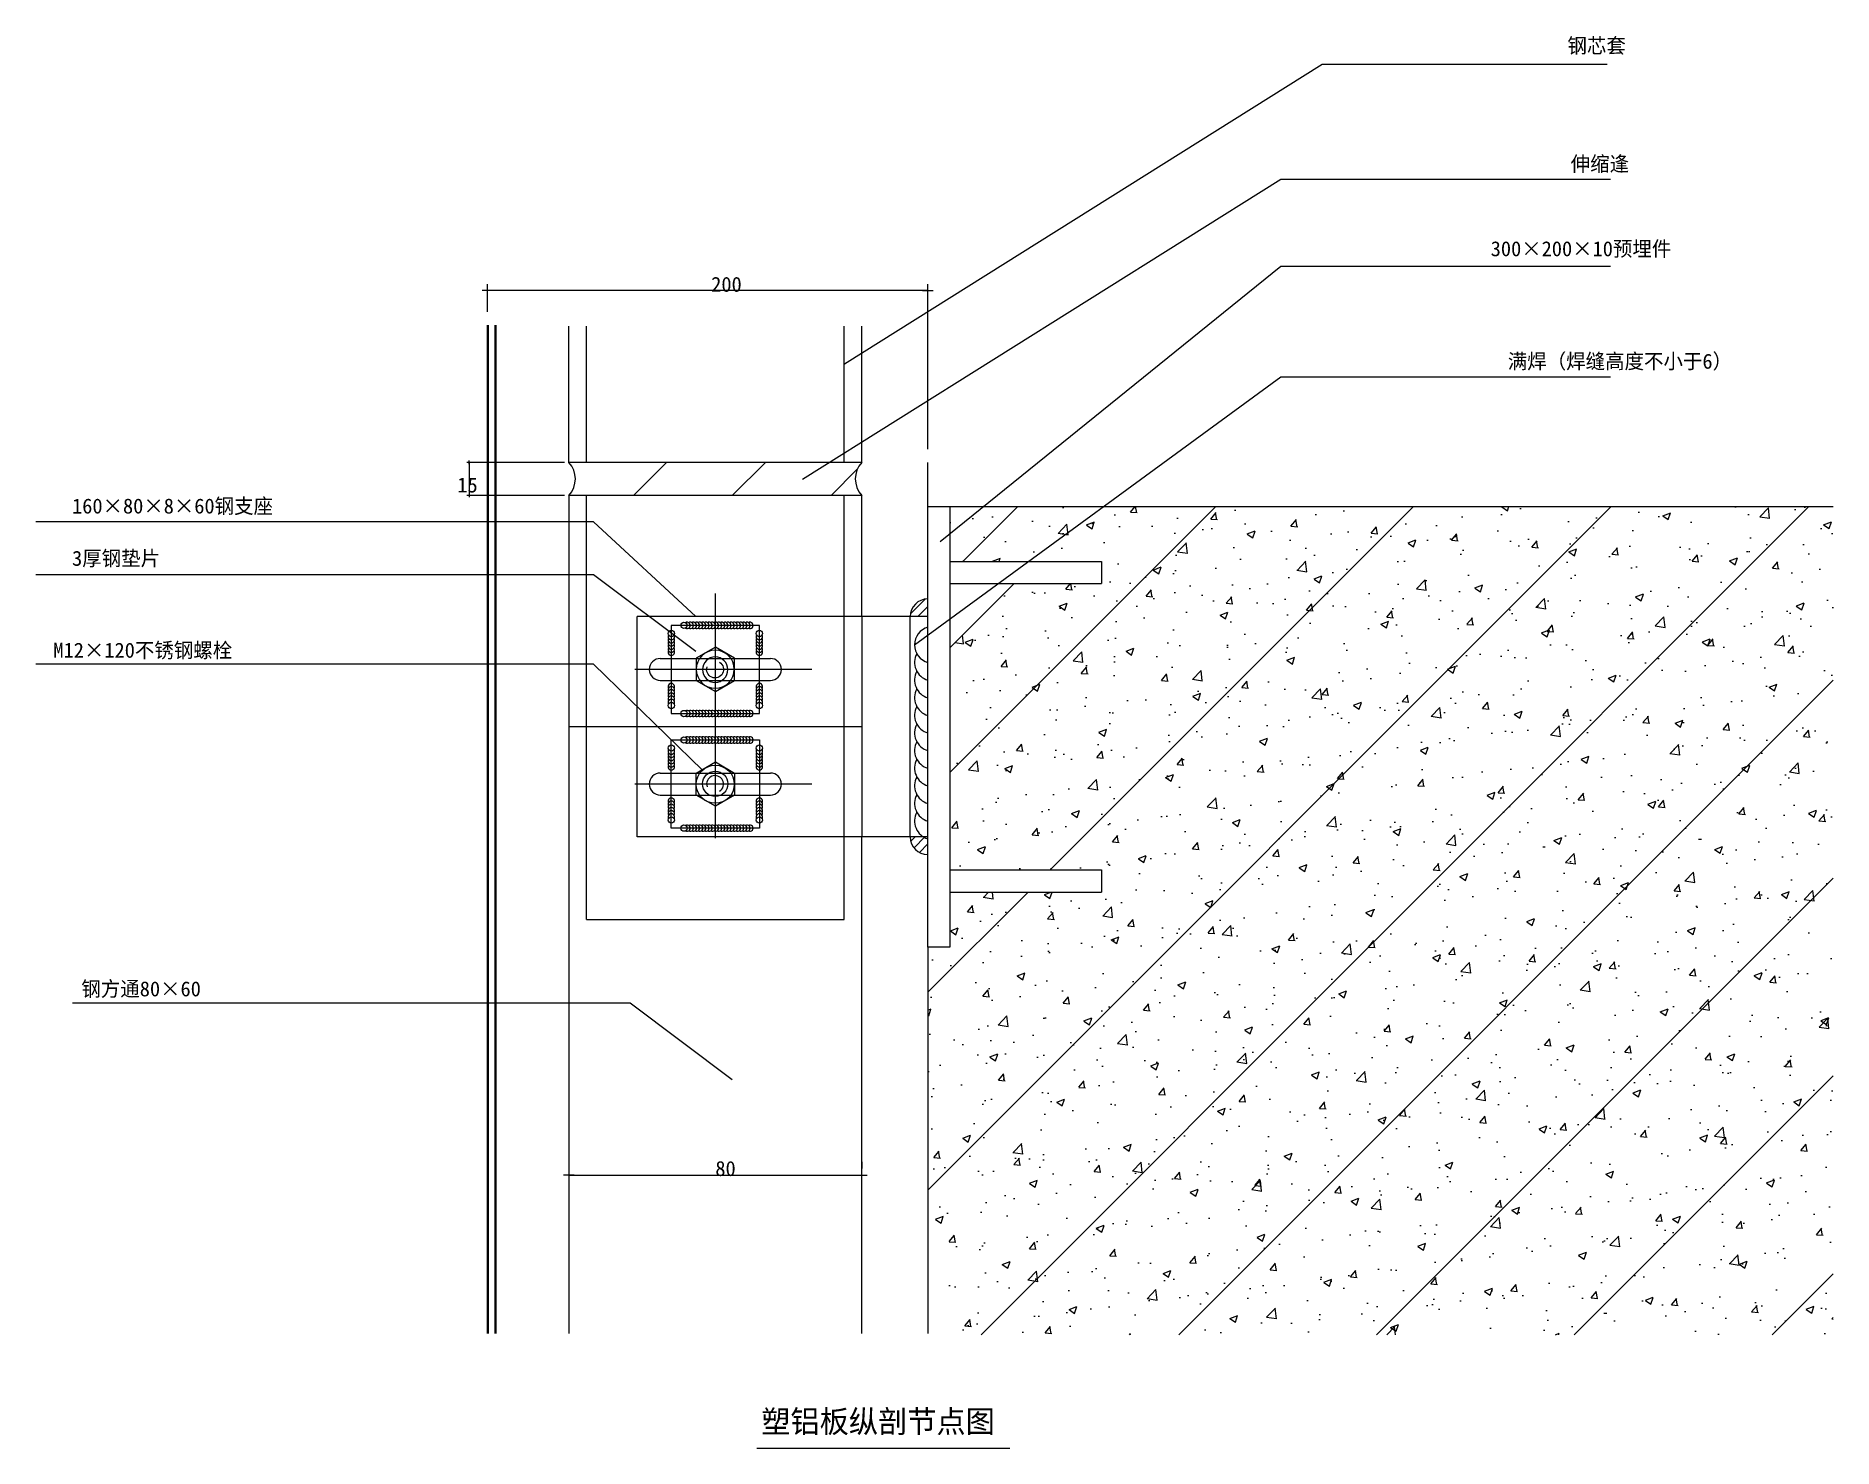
# Model space of a CAD drawing. Header units: metres. Extents: x 111113 to 111929, y 38571 to 39212.
import ezdxf

# ---------------------------------------------------------------- set-up
doc = ezdxf.new("R2010")
doc.units = ezdxf.units.M
for name, color, linetype in [('1', 1, 'Continuous'), ('2', 2, 'Continuous'), ('5', 3, 'Continuous'), ('ALUMINUM-H', 8, 'Continuous'), ('CEN', 9, 'Continuous'), ('CONCRETE', 4, 'Continuous'), ('Dim', 3, 'Continuous'), ('GLASS-H', 254, 'Continuous'), ('HATCH', 8, 'Continuous'), ('SMPEN_THICK', 7, 'Continuous'), ('图层1', 252, 'Continuous')]:
    doc.layers.add(name, color=color, linetype=linetype)

# ---------------------------------------------------------------- blocks, each defined once
blk = doc.blocks.new('MJ')
at = {"color": 3}
for p, q in [((-100, -10), (-100, 0)), ((-100, 0), (100, 0)), ((100, 0), (100, -10)), ((100, -10), (-100, -10)), ((-75, -10), (-75, -78.83)), ((-65, -10), (-65, -78.83)), ((65, -10), (65, -78.83)), ((75, -10), (75, -78.83)), ((-65, -78.83), (-75, -78.83)), ((75, -78.83), (65, -78.83))]:
    blk.add_line(p, q, dxfattribs=at)
blk = doc.blocks.new('Z')
at = {"color": 6}
for p, q in [((-10.05, 0.12), (-5.01, 8.85)), ((-5.01, 8.85), (5.07, 8.85)), ((5.07, 8.85), (10.11, 0.12)), ((-5.01, -8.61), (-10.05, 0.12)), ((10.11, 0.12), (5.07, -8.61)), ((5.07, -8.61), (-5.01, -8.61))]:
    blk.add_line(p, q, dxfattribs=at)
for centre, radius in [((0.11, 0.07), 8.64), ((-0.08, 0.07), 5.76)]:
    blk.add_circle(centre, radius, dxfattribs=at)
blk.add_arc((0, 0), 3.84, 32.25, 288.67, dxfattribs=at)
blk = doc.blocks.new('_OBLIQUE')
blk.add_line((-0.54, 0), (0.54, 0))

msp = doc.modelspace()

# ---------------------------------------------------------------- hatches: boundary and pattern name
h = msp.add_hatch()
h.set_pattern_fill('ANSI31', scale=20)
h.paths.add_polyline_path([(111596.68, 38833.29), (111596.68, 38823.29), (111527.85, 38823.29), (111527.85, 38794.73), (111530.78, 38792.65), (111528.52, 38790.38), (111522.85, 38798.29), (111517.85, 38798.29), (111517.85, 38622.32), (111928.91, 38622.32), (111928.91, 38998.29), (111527.85, 38998.29), (111527.85, 38973.29), (111596.68, 38973.29), (111596.68, 38963.29), (111557.04, 38963.29), (111527.85, 38934.1), (111527.85, 38833.29)])
h = msp.add_hatch()
h.set_pattern_fill('AR-CONC', scale=0.2)
h.paths.add_polyline_path([(111596.68, 38823.29), (111527.85, 38823.29), (111527.85, 38794.73), (111530.78, 38792.65), (111528.52, 38790.38), (111522.85, 38798.29), (111517.85, 38798.29), (111517.85, 38622.32), (111928.91, 38622.32), (111928.91, 38998.29), (111527.85, 38998.29), (111527.85, 38973.29), (111596.68, 38973.29), (111596.68, 38963.29), (111557.04, 38963.29), (111527.85, 38934.1), (111527.85, 38833.29), (111596.68, 38833.29)])
at = {"layer": '5'}
h = msp.add_hatch(dxfattribs=at)
h.set_pattern_fill('ANSI31')
h.paths.add_polyline_path([(111509.85, 38948.29), (111517.85, 38948.29), (111517.85, 38956.29, 0.41)])
h = msp.add_hatch(dxfattribs=at)
h.set_pattern_fill('ANSI31')
h.paths.add_polyline_path([(111509.85, 38848.29), (111517.85, 38848.29), (111517.85, 38840.29, -0.41)])
at = {"layer": 'HATCH'}
h = msp.add_hatch(dxfattribs=at)
h.set_pattern_fill('ANSI31', scale=10)
h.paths.add_polyline_path([(111354.85, 39018.29, -0.39), (111354.85, 39003.29), (111487.85, 39003.29, -0.39), (111487.85, 39018.29)])

# ---------------------------------------------------------------- linework, layer by layer
msp.add_line((111440.26, 38570.93), (111555.04, 38570.93))
at = {"layer": '1'}
for p, q in [((111318.35, 38622.96), (111318.35, 39080.6)), ((111321.35, 38622.96), (111321.35, 39080.6)), ((111362.85, 39018.29), (111362.85, 39080.17)), ((111479.85, 39018.29), (111479.85, 39080.17)), ((111362.85, 38810.79), (111362.85, 39003.29)), ((111479.85, 38810.79), (111479.85, 39003.29)), ((111487.85, 38948.29), (111487.85, 38848.29)), ((111362.85, 38810.79), (111479.85, 38810.79))]:
    msp.add_line(p, q, dxfattribs=at)
at = {"layer": '2'}
for p, q in [((111317.85, 38622.96), (111317.85, 39080.6)), ((111321.85, 38622.96), (111321.85, 39080.6)), ((111354.85, 39018.29), (111354.85, 39080.17)), ((111487.85, 39018.29), (111487.85, 39080.11)), ((111487.85, 39018.29), (111354.85, 39018.29)), ((111354.85, 39003.29), (111354.85, 38622.96)), ((111487.85, 39003.29), (111354.85, 39003.29)), ((111487.85, 38948.29), (111487.85, 39003.29)), ((111487.85, 38622.96), (111487.85, 38848.29))]:
    msp.add_line(p, q, dxfattribs=at)
at = {"layer": '5'}
for p, q in [((111517.85, 38998.29), (111928.91, 38998.29)), ((111385.8, 38848.29), (111385.8, 38948.29)), ((111517.85, 38948.29), (111385.8, 38948.29)), ((111509.85, 38848.29), (111509.85, 38948.29)), ((111396.35, 38929.29), (111446.35, 38929.29)), ((111396.35, 38919.29), (111446.35, 38919.29)), ((111396.35, 38877.29), (111446.35, 38877.29)), ((111396.35, 38867.29), (111446.35, 38867.29)), ((111517.85, 38848.29), (111385.8, 38848.29)), ((111517.85, 38798.4), (111517.85, 38622.96))]:
    msp.add_line(p, q, dxfattribs=at)
for points in [[(111401.35, 38944.29), (111401.35, 38904.29), (111441.35, 38904.29), (111441.35, 38944.29)], [(111401.35, 38852.29), (111401.35, 38892.29), (111441.35, 38892.29), (111441.35, 38852.29)]]:
    msp.add_lwpolyline(points, close=True, dxfattribs=at)
for centre in [(111407.1, 38944.29), (111401.35, 38940.65), (111441.35, 38940.65), (111401.35, 38907.94), (111407.1, 38904.29), (111441.35, 38907.94), (111401.35, 38888.65), (111407.1, 38892.29), (111441.35, 38888.65), (111401.35, 38855.94), (111407.1, 38852.29), (111441.35, 38855.94)]:
    msp.add_circle(centre, 1.43, dxfattribs=at)
for centre, radius, start, end in [((111517.85, 38948.29), 8, 90, 180), ((111408.53, 38944.29), 1.43, 240, 120), ((111409.97, 38944.29), 1.43, 240, 120), ((111411.38, 38944.29), 1.43, 240, 120), ((111412.83, 38944.29), 1.43, 240, 120), ((111414.26, 38944.29), 1.43, 240, 120), ((111415.67, 38944.29), 1.43, 240, 120), ((111417.11, 38944.29), 1.43, 240, 120), ((111418.54, 38944.29), 1.43, 240, 120), ((111419.95, 38944.29), 1.43, 240, 120), ((111421.4, 38944.29), 1.43, 240, 120), ((111422.84, 38944.29), 1.43, 240, 120), ((111424.25, 38944.29), 1.43, 240, 120), ((111425.68, 38944.29), 1.43, 240, 120), ((111427.11, 38944.29), 1.43, 240, 120), ((111428.52, 38944.29), 1.43, 240, 120), ((111429.98, 38944.29), 1.43, 240, 120), ((111431.41, 38944.29), 1.43, 240, 120), ((111432.82, 38944.29), 1.43, 240, 120), ((111434.25, 38944.29), 1.43, 240, 120), ((111435.69, 38944.29), 1.43, 240, 120), ((111437.09, 38944.29), 1.43, 240, 120), ((111520.15, 38935.46), 8.32, 106.01, 253.99), ((111401.35, 38939.21), 1.43, 150, 30), ((111401.35, 38937.78), 1.43, 150, 30), ((111401.35, 38936.37), 1.43, 150, 30), ((111401.35, 38934.92), 1.43, 150, 30), ((111441.35, 38939.21), 1.43, 150, 30), ((111441.35, 38937.78), 1.43, 150, 30), ((111441.35, 38936.37), 1.43, 150, 30), ((111441.35, 38934.92), 1.43, 150, 30), ((111396.35, 38924.29), 5, 90, 270), ((111401.35, 38933.48), 1.43, 150, 30), ((111401.35, 38932.07), 1.43, 150, 30), ((111441.35, 38933.48), 1.43, 150, 30), ((111441.35, 38932.07), 1.43, 150, 30), ((111446.35, 38924.29), 5, 270, 90), ((111520.15, 38927.46), 8.32, 151.27, 253.99), ((111520.15, 38919.46), 8.32, 151.27, 253.99), ((111401.35, 38916.51), 1.43, 330, 210), ((111401.35, 38915.1), 1.43, 330, 210), ((111401.35, 38913.67), 1.43, 330, 210), ((111401.35, 38912.21), 1.43, 330, 210), ((111401.35, 38910.8), 1.43, 330, 210), ((111401.35, 38909.37), 1.43, 330, 210), ((111441.35, 38916.51), 1.43, 330, 210), ((111441.35, 38915.1), 1.43, 330, 210), ((111441.35, 38913.67), 1.43, 330, 210), ((111441.35, 38912.21), 1.43, 330, 210), ((111441.35, 38910.8), 1.43, 330, 210), ((111441.35, 38909.37), 1.43, 330, 210), ((111520.15, 38911.46), 8.32, 151.27, 253.99), ((111408.53, 38904.29), 1.43, 240, 120), ((111409.97, 38904.29), 1.43, 240, 120), ((111411.38, 38904.29), 1.43, 240, 120), ((111412.83, 38904.29), 1.43, 240, 120), ((111414.26, 38904.29), 1.43, 240, 120), ((111415.67, 38904.29), 1.43, 240, 120), ((111417.11, 38904.29), 1.43, 240, 120), ((111418.54, 38904.29), 1.43, 240, 120), ((111419.95, 38904.29), 1.43, 240, 120), ((111421.4, 38904.29), 1.43, 240, 120), ((111422.84, 38904.29), 1.43, 240, 120), ((111424.25, 38904.29), 1.43, 240, 120), ((111425.68, 38904.29), 1.43, 240, 120), ((111427.11, 38904.29), 1.43, 240, 120), ((111428.52, 38904.29), 1.43, 240, 120), ((111429.98, 38904.29), 1.43, 240, 120), ((111431.41, 38904.29), 1.43, 240, 120), ((111432.82, 38904.29), 1.43, 240, 120), ((111434.25, 38904.29), 1.43, 240, 120), ((111435.69, 38904.29), 1.43, 240, 120), ((111437.09, 38904.29), 1.43, 240, 120), ((111520.15, 38903.46), 8.32, 151.27, 253.99), ((111520.15, 38895.46), 8.32, 151.27, 253.99), ((111401.35, 38887.21), 1.43, 150, 30), ((111401.35, 38885.78), 1.43, 150, 30), ((111408.53, 38892.29), 1.43, 240, 120), ((111409.97, 38892.29), 1.43, 240, 120), ((111411.38, 38892.29), 1.43, 240, 120), ((111412.83, 38892.29), 1.43, 240, 120), ((111414.26, 38892.29), 1.43, 240, 120), ((111415.67, 38892.29), 1.43, 240, 120), ((111417.11, 38892.29), 1.43, 240, 120), ((111418.54, 38892.29), 1.43, 240, 120), ((111419.95, 38892.29), 1.43, 240, 120), ((111421.4, 38892.29), 1.43, 240, 120), ((111422.84, 38892.29), 1.43, 240, 120), ((111424.25, 38892.29), 1.43, 240, 120), ((111425.68, 38892.29), 1.43, 240, 120), ((111427.11, 38892.29), 1.43, 240, 120), ((111428.52, 38892.29), 1.43, 240, 120), ((111429.98, 38892.29), 1.43, 240, 120), ((111431.41, 38892.29), 1.43, 240, 120), ((111432.82, 38892.29), 1.43, 240, 120), ((111434.25, 38892.29), 1.43, 240, 120), ((111435.69, 38892.29), 1.43, 240, 120), ((111437.09, 38892.29), 1.43, 240, 120), ((111441.35, 38887.21), 1.43, 150, 30), ((111441.35, 38885.78), 1.43, 150, 30), ((111520.15, 38887.46), 8.32, 151.27, 253.99), ((111401.35, 38884.37), 1.43, 150, 30), ((111401.35, 38882.92), 1.43, 150, 30), ((111401.35, 38881.48), 1.43, 150, 30), ((111401.35, 38880.07), 1.43, 150, 30), ((111441.35, 38884.37), 1.43, 150, 30), ((111441.35, 38882.92), 1.43, 150, 30), ((111441.35, 38881.48), 1.43, 150, 30), ((111441.35, 38880.07), 1.43, 150, 30), ((111520.15, 38879.46), 8.32, 151.27, 253.99), ((111396.35, 38872.29), 5, 90, 270), ((111446.35, 38872.29), 5, 270, 90), ((111520.15, 38871.46), 8.32, 151.27, 253.99), ((111401.35, 38864.51), 1.43, 330, 210), ((111401.35, 38863.1), 1.43, 330, 210), ((111401.35, 38861.67), 1.43, 330, 210), ((111441.35, 38864.51), 1.43, 330, 210), ((111441.35, 38863.1), 1.43, 330, 210), ((111441.35, 38861.67), 1.43, 330, 210), ((111520.15, 38863.46), 8.32, 151.27, 253.99), ((111401.35, 38860.21), 1.43, 330, 210), ((111401.35, 38858.8), 1.43, 330, 210), ((111401.35, 38857.37), 1.43, 330, 210), ((111408.53, 38852.29), 1.43, 240, 120), ((111409.97, 38852.29), 1.43, 240, 120), ((111411.38, 38852.29), 1.43, 240, 120), ((111412.83, 38852.29), 1.43, 240, 120), ((111414.26, 38852.29), 1.43, 240, 120), ((111415.67, 38852.29), 1.43, 240, 120), ((111417.11, 38852.29), 1.43, 240, 120), ((111418.54, 38852.29), 1.43, 240, 120), ((111419.95, 38852.29), 1.43, 240, 120), ((111421.4, 38852.29), 1.43, 240, 120), ((111422.84, 38852.29), 1.43, 240, 120), ((111424.25, 38852.29), 1.43, 240, 120), ((111425.68, 38852.29), 1.43, 240, 120), ((111427.11, 38852.29), 1.43, 240, 120), ((111428.52, 38852.29), 1.43, 240, 120), ((111429.98, 38852.29), 1.43, 240, 120), ((111431.41, 38852.29), 1.43, 240, 120), ((111432.82, 38852.29), 1.43, 240, 120), ((111434.25, 38852.29), 1.43, 240, 120), ((111435.69, 38852.29), 1.43, 240, 120), ((111437.09, 38852.29), 1.43, 240, 120), ((111441.35, 38860.21), 1.43, 330, 210), ((111441.35, 38858.8), 1.43, 330, 210), ((111441.35, 38857.37), 1.43, 330, 210), ((111520.15, 38855.46), 8.32, 151.27, 253.99), ((111517.85, 38848.29), 8, 180, 270)]:
    msp.add_arc(centre, radius, start, end, dxfattribs=at)
at = {"layer": 'ALUMINUM-H'}
for p, q in [((111352.85, 39018.29), (111308.57, 39018.29)), ((111309.57, 39018.29), (111309.57, 39003.29)), ((111352.85, 39003.29), (111308.57, 39003.29))]:
    msp.add_line(p, q, dxfattribs=at)
at = {"layer": 'CEN'}
for p, q in [((111421.35, 38847.75), (111421.35, 38958.76)), ((111465.23, 38924.29), (111384.81, 38924.29)), ((111465.23, 38872.29), (111384.81, 38872.29))]:
    msp.add_line(p, q, dxfattribs=at)
at = {"layer": 'CONCRETE'}
for p, q in [((111517.85, 38998.29), (111517.85, 39018.29)), ((111527.85, 38934.1), (111557.04, 38963.29))]:
    msp.add_line(p, q, dxfattribs=at)
at = {"layer": 'Dim'}
for p, q in [((111317.85, 39086.6), (111317.85, 39099.23)), ((111517.85, 39024.29), (111517.85, 39099.23)), ((111517.85, 39096.23), (111317.85, 39096.23)), ((111354.85, 38700.79), (111354.85, 38697.79)), ((111487.85, 38700.79), (111487.85, 38697.79)), ((111354.85, 38694.79), (111487.85, 38694.79))]:
    msp.add_line(p, q, dxfattribs=at)
for points in [[(111479.93, 39063.07), (111696.94, 39199.04), (111826.39, 39199.04)], [(111460.95, 39010.65), (111678.18, 39146.76), (111827.79, 39146.76)], [(111523.45, 38982.31), (111678.18, 39107.37), (111827.79, 39107.37)], [(111511.82, 38935.46), (111678.18, 39057.07), (111827.79, 39057.07)], [(111412.43, 38948.29), (111366.03, 38991.35), (111112.83, 38991.35)], [(111412.43, 38932.4), (111366.03, 38967.22), (111112.83, 38967.22)], [(111415.46, 38878.55), (111366.03, 38926.75), (111112.83, 38926.75)], [(111429.04, 38738.08), (111382.64, 38772.9), (111129.44, 38772.9)]]:
    msp.add_lwpolyline(points, dxfattribs=at)
at = {"layer": 'HATCH'}
for centre, start, end in [((111346.8, 39010.79), 317.03, 42.97), ((111495.9, 39010.79), 137.03, 222.97)]:
    msp.add_arc(centre, 11, start, end, dxfattribs=at)
at = {"layer": '图层1'}
msp.add_line((111487.85, 38898.29), (111354.85, 38898.29), dxfattribs=at)

# ---------------------------------------------------------------- block references
at = {"layer": '2', "rotation": 90}
msp.add_blockref('MJ', (111517.85, 38898.29), dxfattribs=at)
at = {"layer": 'ALUMINUM-H', "xscale": 1.5, "yscale": 1.5, "zscale": 1.5}
for p, rotation in [((111309.57, 39018.29), 90), ((111309.57, 39003.29), 270)]:
    msp.add_blockref('_OBLIQUE', p, dxfattribs=dict(at, rotation=rotation))
at = {"layer": 'Dim', "xscale": 4.5, "yscale": 4.5, "zscale": 4.5, "rotation": 180}
for p in [(111317.85, 39096.23), (111354.85, 38694.79)]:
    msp.add_blockref('_OBLIQUE', p, dxfattribs=at)
at = {"layer": 'Dim', "xscale": 4.5, "yscale": 4.5, "zscale": 4.5}
for p in [(111517.85, 39096.23), (111487.85, 38694.79)]:
    msp.add_blockref('_OBLIQUE', p, dxfattribs=at)
at = {"layer": 'GLASS-H', "xscale": -1, "rotation": 270}
msp.add_blockref('Z', (111421.23, 38924.29), dxfattribs=at)
at = {"layer": 'GLASS-H', "rotation": 270}
msp.add_blockref('Z', (111421.23, 38872.29), dxfattribs=at)

# ---------------------------------------------------------------- texts
at = {"layer": 'ALUMINUM-H', "insert": (111304.18, 39011.43), "char_height": 6.8, "attachment_point": 1}
msp.add_mtext('\\A1;15', dxfattribs=at)
at = {"layer": 'Dim'}
for s, p in [('钢芯套', (111808.3, 39204.02)), ('伸缩逢', (111809.77, 39150.4)), ('300×200×10预埋件', (111773.44, 39111.85)), ('满焊（焊缝高度不小于6）', (111781.19, 39060.8)), ('160×80×8×60钢支座', (111129.22, 38995.08)), ('3厚钢垫片', (111129.22, 38971.35)), ('M12×120不锈钢螺栓', (111120.75, 38929.63)), ('钢方通80×60', (111133.45, 38775.94))]:
    msp.add_text(s, height=6.8, dxfattribs=at).set_placement(p)
at = {"layer": 'Dim', "char_height": 6.8, "attachment_point": 1}
for s, insert in [('\\A1;200', (111419.46, 39102.49)), ('\\A1;80', (111421.35, 38701.2))]:
    msp.add_mtext(s, dxfattribs=dict(at, insert=insert))
at = {"layer": 'SMPEN_THICK', "insert": (111442.19, 38588.09), "char_height": 10.2, "attachment_point": 1}
msp.add_mtext('塑铝板纵剖节点图', dxfattribs=at)

doc.saveas('drawing.dxf')
